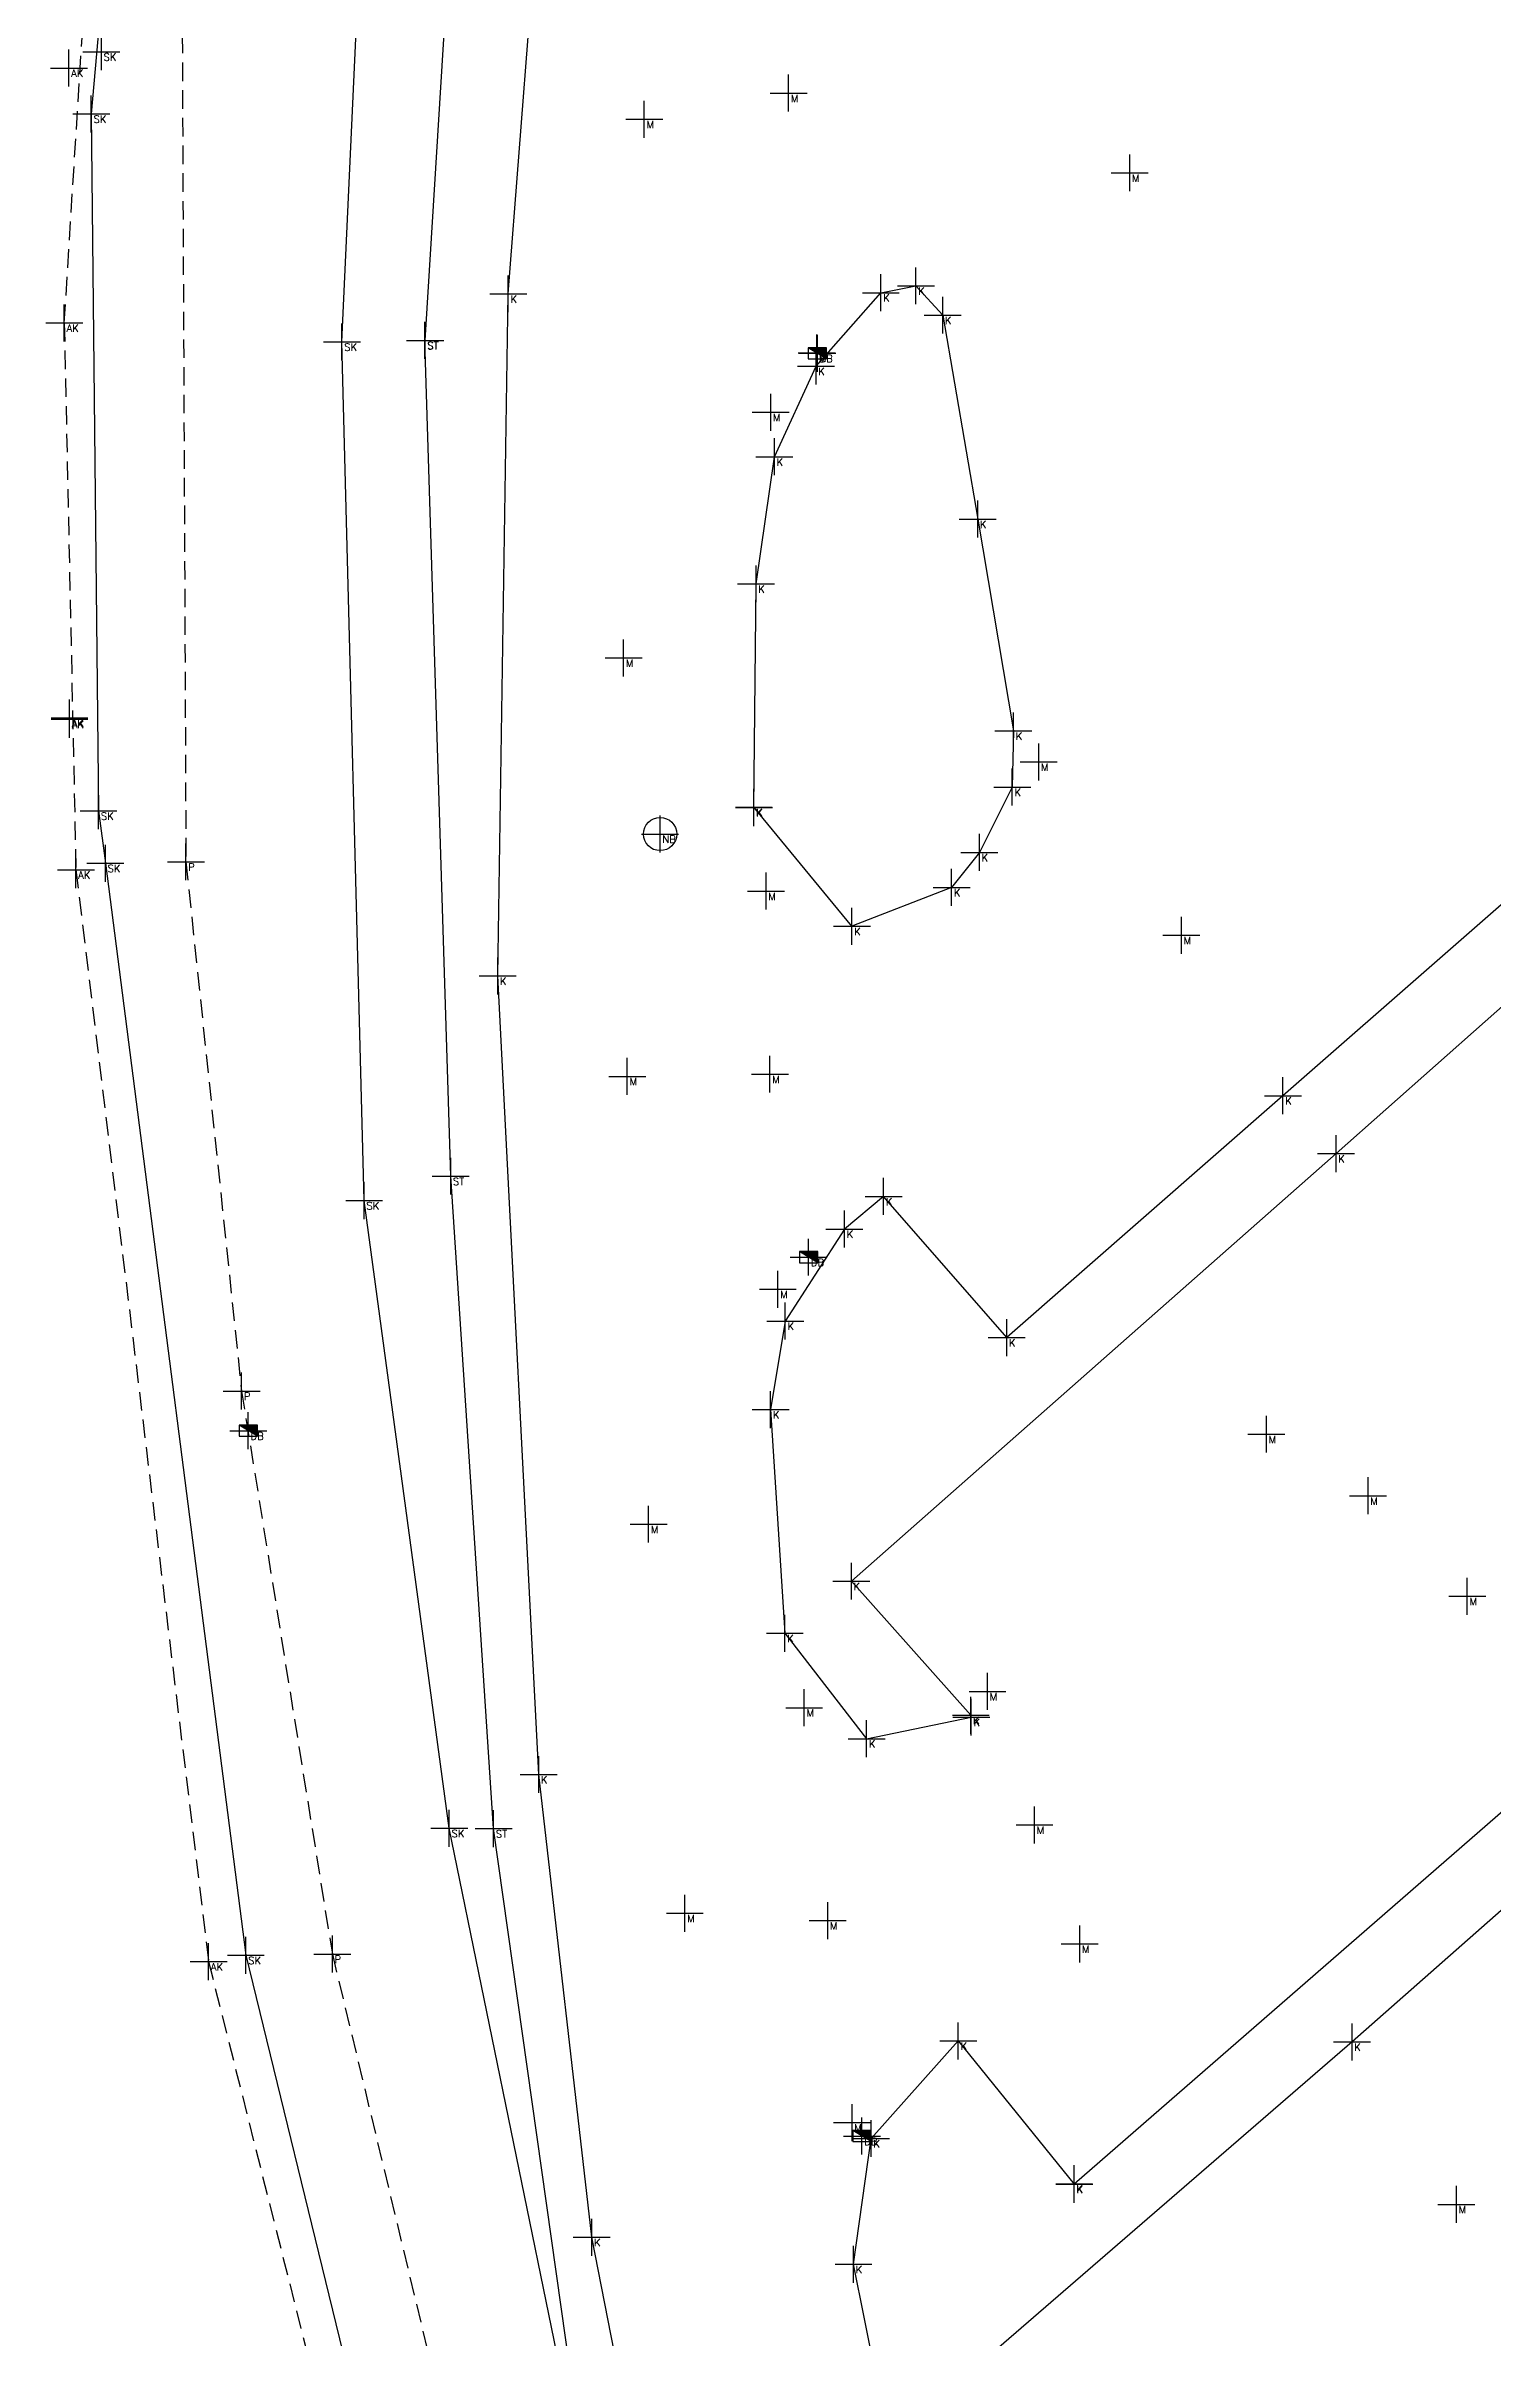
# Model space of a CAD drawing. Header units: metres. Extents: x 113488 to 113987, y 6281306 to 6282136.
# Drawn here: x 113608.8 to 113648, y 6281833.9 to 6281896 of the extents above; entities that cross this region are included whole.
import ezdxf
from ezdxf.enums import TextEntityAlignment as Align

# ---------------------------------------------------------------- set-up
doc = ezdxf.new("R2010")
doc.units = ezdxf.units.M
doc.header["$PDMODE"] = 2
doc.header["$PDSIZE"] = 0.5
doc.linetypes.add('DASHED', pattern=[0.75, 0.5, -0.25])
for name, color, linetype in [('M-2VA', 7, 'Continuous'), ('M-3YTOR', 7, 'Continuous'), ('M-4DETALJ', 7, 'Continuous'), ('M-BEF-BRUNNAR-INMÄTT', 7, 'Continuous'), ('M-BEF-SLÄNT', 4, 'Continuous'), ('M-BEF-STAKET', 81, 'STAKET'), ('M-BEF-VÄGKANT', 6, 'DASHED'), ('M-BEF-VÄGKANTSTÖD', 1, 'Continuous'), ('M-BRUNNAR', 3, 'Continuous'), ('pntdesc', 1, 'Continuous')]:
    doc.layers.add(name, color=color, linetype=linetype)
doc.styles.get("Standard").update_dxf_attribs({"font": 'simplex8.shx'})
doc.linetypes.add('STAKET', pattern='A,7,[134,morastr.shx,S=0.8,R=0,X=0,Y=0],0.6,[134,morastr.shx,S=0.8,R=0,X=0,Y=0],1', length=8.6)

# ---------------------------------------------------------------- blocks, each defined once
blk = doc.blocks.new('meas')
at = {"color": 0}
blk.add_point((0, 0), dxfattribs=at)
at = {"layer": 'pntdesc'}
blk.add_attdef('PNTDESC', text='', height=1, dxfattribs=at).set_placement((0.3, -0.21), align=Align.TOP_LEFT)
blk = doc.blocks.new('BEF-DB')
blk.add_hatch(color=256).paths.add_polyline_path([(-0.25, 0.15), (0.25, -0.15), (0.25, 0.15)])
blk.add_line((0.25, -0.15), (-0.25, 0.15))
at = {"flags": 128}
blk.add_lwpolyline([(-0.25, 0.15), (-0.25, -0.15), (0.25, -0.15), (0.25, 0.15)], close=True, dxfattribs=at)
blk = doc.blocks.new('NB')
at = {"layer": 'M-BRUNNAR', "ltscale": 0.1}
blk.add_circle((0, 0), 0.45, dxfattribs=at)

msp = doc.modelspace()

# ---------------------------------------------------------------- linework, layer by layer
at = {"layer": 'M-BEF-SLÄNT'}
for points in [[(113679.371, 6281992.605, 6.599), (113671.04, 6281992.611, 6.454), (113655.627, 6281991.171, 6.221), (113645.52, 6281987.775, 6.139), (113636.628, 6281981.672, 6.033), (113629.704, 6281973.621, 5.988), (113625.287, 6281964.62, 5.916), (113625.286, 6281964.605, 5.912), (113620.674, 6281952.139, 5.816), (113618.458, 6281945.571, 5.859), (113618.462, 6281945.535, 5.858), (113613.661, 6281925.871, 5.868), (113613.693, 6281925.872, 5.87), (113611.549, 6281910.887, 5.869), (113610.059, 6281894.117, 5.899), (113610.257, 6281875.241, 5.913)], [(113656.464, 6281743.552, 7.115), (113659.286, 6281744.946, 6.786), (113648.675, 6281765.851, 6.593), (113640.579, 6281782.223, 6.444), (113634.882, 6281794.76, 6.43), (113631.219, 6281804.937, 6.476), (113628.528, 6281810.606, 6.393), (113623.549, 6281829.201, 6.504), (113619.761, 6281847.687, 6.578), (113617.454, 6281864.687, 6.559), (113616.853, 6281887.944, 6.774), (113617.827, 6281909.08, 6.914), (113621.037, 6281928.832, 6.936), (113625.211, 6281941.081, 7.091), (113629.905, 6281955.388, 7.237), (113631.975, 6281961.83, 7.213)], [(113610.257, 6281875.241, 5.913), (113610.443, 6281873.821, 5.874), (113614.249, 6281844.248, 5.839), (113619.501, 6281822.726, 5.88), (113627.879, 6281799.526, 5.94), (113636.771, 6281780.168, 6.172), (113647.134, 6281761.295, 6.589)]]:
    msp.add_polyline3d(points, dxfattribs=at)
at = {"layer": 'M-BEF-STAKET'}
msp.add_polyline3d([(113688.975, 6281697.941, 7.223), (113675.495, 6281723.331, 7.045), (113662.243, 6281747.36, 6.855), (113650.368, 6281768.516, 6.707), (113642.004, 6281783.611, 6.581), (113635.591, 6281795.015, 6.502), (113631.221, 6281804.94, 6.478), (113628.527, 6281810.608, 6.404), (113623.574, 6281829.176, 6.515), (113620.961, 6281847.676, 6.702), (113619.798, 6281865.347, 6.857), (113619.1, 6281887.982, 6.993), (113619.108, 6281887.983, 6.995), (113620.427, 6281909.281, 7.07), (113623.654, 6281929.529, 7.164), (113626.101, 6281940.751, 7.14), (113630.359, 6281955.352, 7.373), (113633.518, 6281962.045, 7.43), (113637.928, 6281969.113, 7.588)], dxfattribs=at)
at = {"layer": 'M-BEF-VÄGKANT'}
for points in [[(113609.329, 6281888.454, 5.954), (113610.661, 6281909.801, 5.941), (113612.767, 6281924.704, 5.963), (113615.583, 6281937.791, 5.972), (113622.498, 6281960.494, 6.02), (113630.013, 6281975.3, 6.085), (113639.255, 6281984.693, 6.168), (113652.534, 6281991.037, 6.305), (113668.771, 6281993.044, 6.498), (113679.937, 6281992.777, 6.648), (113700.882, 6281991.416, 6.955), (113712.443, 6281990.114, 7.135), (113717.411, 6281988.45, 7.145), (113719.97, 6281985.616, 7.197), (113721.638, 6281981.563, 7.226), (113722.821, 6281975.034, 7.179)], [(113663.488, 6281990.581, 5.641), (113646.898, 6281986.593, 5.519), (113639.6, 6281981.378, 5.278), (113628.881, 6281967.063, 5.039), (113624.625, 6281955.785, 4.822), (113621.846, 6281948.489, 4.99), (113617.443, 6281932.404, 5.143), (113614.062, 6281916.175, 5.089), (113613.902, 6281914.861, 5.041), (113612.522, 6281897.007, 5.172), (113612.625, 6281873.86, 5.081), (113614.132, 6281859.527, 4.954), (113616.592, 6281844.279, 5.057), (113621.651, 6281823.217, 5.182), (113629.442, 6281800.168, 5.26), (113638.368, 6281780.844, 5.487), (113648.63, 6281762.051, 5.908), (113658.481, 6281743.76, 6.444), (113670.157, 6281723.01, 6.79)], [(113609.329, 6281888.454, 5.954), (113609.644, 6281873.646, 5.954), (113613.238, 6281844.074, 5.949), (113618.754, 6281822.181, 5.942), (113627.07, 6281799.066, 6.005), (113636.218, 6281779.508, 6.233), (113646.125, 6281760.903, 6.681), (113646.137, 6281760.883, 6.679)], [(113609.47, 6281877.761, 5.962), (113609.47, 6281877.723, 5.963)]]:
    msp.add_polyline3d(points, dxfattribs=at)
at = {"layer": 'M-BEF-VÄGKANTSTÖD'}
for points in [[(113637.526, 6281794.7, 6.366), (113631.24, 6281808.241, 6.319), (113628.832, 6281814.831, 6.352), (113626.166, 6281823.625, 6.423), (113623.621, 6281836.609, 6.524), (113622.183, 6281849.143, 6.653), (113621.073, 6281870.77, 6.814), (113621.357, 6281889.243, 6.923), (113622.848, 6281908.393, 7.035), (113624.363, 6281920.393, 7.108), (113627.374, 6281937.172, 7.233), (113627.365, 6281937.183, 7.216), (113631.385, 6281953.661, 7.346), (113639.064, 6281966.448, 7.48)], [(113633.891, 6281850.747, 6.63), (113630.654, 6281854.379, 6.684), (113643.786, 6281865.957, 7.015), (113653.206, 6281874.305, 7.256), (113660.338, 6281879.807, 7.445), (113668.908, 6281884.988, 7.632), (113670.622, 6281881.437, 7.571), (113671.959, 6281880.978, 7.558), (113672.434, 6281882.324, 7.58), (113668.079, 6281891.477, 7.59), (113666.716, 6281891.842, 7.576), (113666.324, 6281890.495, 7.603), (113668.062, 6281886.864, 7.632), (113660.097, 6281882.102, 7.44), (113651.353, 6281875.403, 7.19), (113642.348, 6281867.526, 6.928), (113634.863, 6281860.976, 6.702), (113631.528, 6281864.798, 6.66), (113630.466, 6281863.915, 6.621), (113628.862, 6281861.424, 6.546), (113628.466, 6281859.026, 6.544), (113628.852, 6281852.967, 6.474), (113631.067, 6281850.113, 6.513), (113633.903, 6281850.695, 6.612)], [(113628.013, 6281875.328, 6.626), (113628.071, 6281881.39, 6.677), (113628.568, 6281884.83, 6.695), (113629.698, 6281887.285, 6.684), (113631.453, 6281889.274, 6.76), (113632.404, 6281889.461, 6.792), (113633.128, 6281888.665, 6.811), (113634.078, 6281883.142, 6.88), (113635.045, 6281877.405, 6.935), (113635.012, 6281875.885, 6.906), (113634.123, 6281874.115, 6.85), (113633.37, 6281873.167, 6.805), (113630.668, 6281872.114, 6.69), (113628.011, 6281875.341, 6.619)], [(113636.691, 6281838.06, 6.521), (113649.767, 6281849.436, 6.927), (113664.768, 6281862.497, 7.33), (113676.008, 6281870.121, 7.623), (113674.252, 6281873.799, 7.556), (113674.684, 6281875.141, 7.578), (113676.056, 6281874.742, 7.576), (113678.521, 6281869.609, 7.647), (113680.369, 6281865.697, 7.601), (113679.893, 6281864.347, 7.573), (113678.547, 6281864.821, 7.583), (113676.866, 6281868.23, 7.617), (113669.658, 6281863.818, 7.442), (113660.594, 6281856.192, 7.216), (113672.41, 6281844.668, 7.284), (113682.152, 6281852.383, 7.574)], [(113652.281, 6281827.173, 6.694), (113661.963, 6281835.53, 6.975), (113651.081, 6281847.938, 6.95), (113644.219, 6281841.899, 6.774), (113633.317, 6281832.471, 6.478)], [(113631.9, 6281829.955, 6.292), (113630.711, 6281835.878, 6.361), (113631.19, 6281839.284, 6.367), (113633.552, 6281841.928, 6.463), (113636.694, 6281838.044, 6.523)]]:
    msp.add_polyline3d(points, dxfattribs=at)

# ---------------------------------------------------------------- block references
at = {"layer": 'M-2VA', "color": 150}
ref = msp.add_blockref('meas', (113629.734, 6281887.633, 6.672), dxfattribs=dict(at, xscale=0.2, yscale=0.2, zscale=0.2))
ref.add_attrib('PNTDESC', 'DB', dxfattribs={"layer": 'pntdesc', "height": 0.2}).set_placement((113629.794, 6281887.591, 6.672), align=Align.TOP_LEFT)
at = {"layer": 'M-2VA', "color": 20}
ref = msp.add_blockref('meas', (113625.472, 6281874.613, 6.66), dxfattribs=dict(at, xscale=0.2, yscale=0.2, zscale=0.2))
ref.add_attrib('PNTDESC', 'NB', dxfattribs={"layer": 'pntdesc', "height": 0.2}).set_placement((113625.532, 6281874.571, 6.66), align=Align.TOP_LEFT)
at = {"layer": 'M-2VA', "color": 150}
ref = msp.add_blockref('meas', (113629.495, 6281863.154, 6.545), dxfattribs=dict(at, xscale=0.2, yscale=0.2, zscale=0.2))
ref.add_attrib('PNTDESC', 'DB', dxfattribs={"layer": 'pntdesc', "height": 0.2}).set_placement((113629.555, 6281863.112, 6.545), align=Align.TOP_LEFT)
ref = msp.add_blockref('meas', (113614.314, 6281858.452, 4.907), dxfattribs=dict(at, xscale=0.2, yscale=0.2, zscale=0.2))
ref.add_attrib('PNTDESC', 'DB', dxfattribs={"layer": 'pntdesc', "height": 0.2}).set_placement((113614.374, 6281858.41, 4.907), align=Align.TOP_LEFT)
ref = msp.add_blockref('meas', (113630.94, 6281839.349, 6.35), dxfattribs=dict(at, xscale=0.2, yscale=0.2, zscale=0.2))
ref.add_attrib('PNTDESC', 'DB', dxfattribs={"layer": 'pntdesc', "height": 0.2}).set_placement((113631, 6281839.307, 6.35), align=Align.TOP_LEFT)
at = {"layer": 'M-3YTOR', "color": 28}
ref = msp.add_blockref('meas', (113609.454, 6281895.359, 5.953), dxfattribs=dict(at, xscale=0.2, yscale=0.2, zscale=0.2))
ref.add_attrib('PNTDESC', 'AK', dxfattribs={"layer": 'pntdesc', "height": 0.2}).set_placement((113609.514, 6281895.317, 5.953), align=Align.TOP_LEFT)
at = {"layer": 'M-3YTOR', "color": 20}
ref = msp.add_blockref('meas', (113610.333, 6281895.799, 5.862), dxfattribs=dict(at, xscale=0.2, yscale=0.2, zscale=0.2))
ref.add_attrib('PNTDESC', 'SK', dxfattribs={"layer": 'pntdesc', "height": 0.2}).set_placement((113610.393, 6281895.757, 5.862), align=Align.TOP_LEFT)
at = {"layer": 'M-3YTOR', "color": 90}
ref = msp.add_blockref('meas', (113628.955, 6281894.679, 6.75), dxfattribs=dict(at, xscale=0.2, yscale=0.2, zscale=0.2))
ref.add_attrib('PNTDESC', 'M', dxfattribs={"layer": 'pntdesc', "height": 0.2}).set_placement((113629.015, 6281894.637, 6.75), align=Align.TOP_LEFT)
at = {"layer": 'M-3YTOR', "color": 20}
ref = msp.add_blockref('meas', (113610.059, 6281894.117, 5.899), dxfattribs=dict(at, xscale=0.2, yscale=0.2, zscale=0.2))
ref.add_attrib('PNTDESC', 'SK', dxfattribs={"layer": 'pntdesc', "height": 0.2}).set_placement((113610.119, 6281894.075, 5.899), align=Align.TOP_LEFT)
at = {"layer": 'M-3YTOR', "color": 90}
ref = msp.add_blockref('meas', (113625.043, 6281893.97, 6.864), dxfattribs=dict(at, xscale=0.2, yscale=0.2, zscale=0.2))
ref.add_attrib('PNTDESC', 'M', dxfattribs={"layer": 'pntdesc', "height": 0.2}).set_placement((113625.103, 6281893.928, 6.864), align=Align.TOP_LEFT)
ref = msp.add_blockref('meas', (113638.195, 6281892.521, 6.976), dxfattribs=dict(at, xscale=0.2, yscale=0.2, zscale=0.2))
ref.add_attrib('PNTDESC', 'M', dxfattribs={"layer": 'pntdesc', "height": 0.2}).set_placement((113638.255, 6281892.479, 6.976), align=Align.TOP_LEFT)
at = {"layer": 'M-3YTOR', "color": 130}
ref = msp.add_blockref('meas', (113621.357, 6281889.243, 6.923), dxfattribs=dict(at, xscale=0.2, yscale=0.2, zscale=0.2))
ref.add_attrib('PNTDESC', 'K', dxfattribs={"layer": 'pntdesc', "height": 0.2}).set_placement((113621.417, 6281889.201, 6.923), align=Align.TOP_LEFT)
ref = msp.add_blockref('meas', (113631.453, 6281889.274, 6.76), dxfattribs=dict(at, xscale=0.2, yscale=0.2, zscale=0.2))
ref.add_attrib('PNTDESC', 'K', dxfattribs={"layer": 'pntdesc', "height": 0.2}).set_placement((113631.513, 6281889.232, 6.76), align=Align.TOP_LEFT)
ref = msp.add_blockref('meas', (113632.404, 6281889.461, 6.792), dxfattribs=dict(at, xscale=0.2, yscale=0.2, zscale=0.2))
ref.add_attrib('PNTDESC', 'K', dxfattribs={"layer": 'pntdesc', "height": 0.2}).set_placement((113632.464, 6281889.419, 6.792), align=Align.TOP_LEFT)
at = {"layer": 'M-3YTOR', "color": 28}
ref = msp.add_blockref('meas', (113609.329, 6281888.454, 5.954), dxfattribs=dict(at, xscale=0.2, yscale=0.2, zscale=0.2))
ref.add_attrib('PNTDESC', 'AK', dxfattribs={"layer": 'pntdesc', "height": 0.2}).set_placement((113609.389, 6281888.412, 5.954), align=Align.TOP_LEFT)
at = {"layer": 'M-3YTOR', "color": 130}
ref = msp.add_blockref('meas', (113633.128, 6281888.665, 6.811), dxfattribs=dict(at, xscale=0.2, yscale=0.2, zscale=0.2))
ref.add_attrib('PNTDESC', 'K', dxfattribs={"layer": 'pntdesc', "height": 0.2}).set_placement((113633.188, 6281888.623, 6.811), align=Align.TOP_LEFT)
at = {"layer": 'M-3YTOR', "color": 20}
ref = msp.add_blockref('meas', (113616.853, 6281887.944, 6.774), dxfattribs=dict(at, xscale=0.2, yscale=0.2, zscale=0.2))
ref.add_attrib('PNTDESC', 'SK', dxfattribs={"layer": 'pntdesc', "height": 0.2}).set_placement((113616.913, 6281887.902, 6.774), align=Align.TOP_LEFT)
at = {"layer": 'M-3YTOR', "color": 130}
ref = msp.add_blockref('meas', (113629.698, 6281887.285, 6.684), dxfattribs=dict(at, xscale=0.2, yscale=0.2, zscale=0.2))
ref.add_attrib('PNTDESC', 'K', dxfattribs={"layer": 'pntdesc', "height": 0.2}).set_placement((113629.758, 6281887.243, 6.684), align=Align.TOP_LEFT)
at = {"layer": 'M-3YTOR', "color": 90}
ref = msp.add_blockref('meas', (113629.716, 6281887.644, 6.67), dxfattribs=dict(at, xscale=0.2, yscale=0.2, zscale=0.2))
ref.add_attrib('PNTDESC', 'M', dxfattribs={"layer": 'pntdesc', "height": 0.2}).set_placement((113629.776, 6281887.602, 6.67), align=Align.TOP_LEFT)
ref = msp.add_blockref('meas', (113628.47, 6281886.037, 6.7), dxfattribs=dict(at, xscale=0.2, yscale=0.2, zscale=0.2))
ref.add_attrib('PNTDESC', 'M', dxfattribs={"layer": 'pntdesc', "height": 0.2}).set_placement((113628.53, 6281885.995, 6.7), align=Align.TOP_LEFT)
at = {"layer": 'M-3YTOR', "color": 130}
ref = msp.add_blockref('meas', (113628.568, 6281884.83, 6.695), dxfattribs=dict(at, xscale=0.2, yscale=0.2, zscale=0.2))
ref.add_attrib('PNTDESC', 'K', dxfattribs={"layer": 'pntdesc', "height": 0.2}).set_placement((113628.628, 6281884.788, 6.695), align=Align.TOP_LEFT)
ref = msp.add_blockref('meas', (113634.078, 6281883.142, 6.88), dxfattribs=dict(at, xscale=0.2, yscale=0.2, zscale=0.2))
ref.add_attrib('PNTDESC', 'K', dxfattribs={"layer": 'pntdesc', "height": 0.2}).set_placement((113634.138, 6281883.1, 6.88), align=Align.TOP_LEFT)
ref = msp.add_blockref('meas', (113628.071, 6281881.39, 6.677), dxfattribs=dict(at, xscale=0.2, yscale=0.2, zscale=0.2))
ref.add_attrib('PNTDESC', 'K', dxfattribs={"layer": 'pntdesc', "height": 0.2}).set_placement((113628.131, 6281881.348, 6.677), align=Align.TOP_LEFT)
at = {"layer": 'M-3YTOR', "color": 90}
ref = msp.add_blockref('meas', (113624.483, 6281879.384, 6.766), dxfattribs=dict(at, xscale=0.2, yscale=0.2, zscale=0.2))
ref.add_attrib('PNTDESC', 'M', dxfattribs={"layer": 'pntdesc', "height": 0.2}).set_placement((113624.543, 6281879.342, 6.766), align=Align.TOP_LEFT)
at = {"layer": 'M-3YTOR', "color": 28}
ref = msp.add_blockref('meas', (113609.47, 6281877.761, 5.962), dxfattribs=dict(at, xscale=0.2, yscale=0.2, zscale=0.2))
ref.add_attrib('PNTDESC', 'AK', dxfattribs={"layer": 'pntdesc', "height": 0.2}).set_placement((113609.53, 6281877.719, 5.962), align=Align.TOP_LEFT)
ref = msp.add_blockref('meas', (113609.47, 6281877.723, 5.963), dxfattribs=dict(at, xscale=0.2, yscale=0.2, zscale=0.2))
ref.add_attrib('PNTDESC', 'AK', dxfattribs={"layer": 'pntdesc', "height": 0.2}).set_placement((113609.53, 6281877.681, 5.963), align=Align.TOP_LEFT)
at = {"layer": 'M-3YTOR', "color": 130}
ref = msp.add_blockref('meas', (113635.045, 6281877.405, 6.935), dxfattribs=dict(at, xscale=0.2, yscale=0.2, zscale=0.2))
ref.add_attrib('PNTDESC', 'K', dxfattribs={"layer": 'pntdesc', "height": 0.2}).set_placement((113635.105, 6281877.363, 6.935), align=Align.TOP_LEFT)
at = {"layer": 'M-3YTOR', "color": 90}
ref = msp.add_blockref('meas', (113635.73, 6281876.565, 6.927), dxfattribs=dict(at, xscale=0.2, yscale=0.2, zscale=0.2))
ref.add_attrib('PNTDESC', 'M', dxfattribs={"layer": 'pntdesc', "height": 0.2}).set_placement((113635.79, 6281876.523, 6.927), align=Align.TOP_LEFT)
at = {"layer": 'M-3YTOR', "color": 130}
ref = msp.add_blockref('meas', (113628.011, 6281875.341, 6.619), dxfattribs=dict(at, xscale=0.2, yscale=0.2, zscale=0.2))
ref.add_attrib('PNTDESC', 'K', dxfattribs={"layer": 'pntdesc', "height": 0.2}).set_placement((113628.071, 6281875.299, 6.619), align=Align.TOP_LEFT)
ref = msp.add_blockref('meas', (113628.013, 6281875.328, 6.626), dxfattribs=dict(at, xscale=0.2, yscale=0.2, zscale=0.2))
ref.add_attrib('PNTDESC', 'K', dxfattribs={"layer": 'pntdesc', "height": 0.2}).set_placement((113628.073, 6281875.286, 6.626), align=Align.TOP_LEFT)
ref = msp.add_blockref('meas', (113635.012, 6281875.885, 6.906), dxfattribs=dict(at, xscale=0.2, yscale=0.2, zscale=0.2))
ref.add_attrib('PNTDESC', 'K', dxfattribs={"layer": 'pntdesc', "height": 0.2}).set_placement((113635.072, 6281875.843, 6.906), align=Align.TOP_LEFT)
at = {"layer": 'M-3YTOR', "color": 20}
ref = msp.add_blockref('meas', (113610.257, 6281875.241, 5.913), dxfattribs=dict(at, xscale=0.2, yscale=0.2, zscale=0.2))
ref.add_attrib('PNTDESC', 'SK', dxfattribs={"layer": 'pntdesc', "height": 0.2}).set_placement((113610.317, 6281875.199, 5.913), align=Align.TOP_LEFT)
at = {"layer": 'M-3YTOR', "color": 130}
ref = msp.add_blockref('meas', (113634.123, 6281874.115, 6.85), dxfattribs=dict(at, xscale=0.2, yscale=0.2, zscale=0.2))
ref.add_attrib('PNTDESC', 'K', dxfattribs={"layer": 'pntdesc', "height": 0.2}).set_placement((113634.183, 6281874.073, 6.85), align=Align.TOP_LEFT)
at = {"layer": 'M-3YTOR', "color": 28}
ref = msp.add_blockref('meas', (113609.644, 6281873.646, 5.954), dxfattribs=dict(at, xscale=0.2, yscale=0.2, zscale=0.2))
ref.add_attrib('PNTDESC', 'AK', dxfattribs={"layer": 'pntdesc', "height": 0.2}).set_placement((113609.704, 6281873.604, 5.954), align=Align.TOP_LEFT)
at = {"layer": 'M-3YTOR', "color": 20}
ref = msp.add_blockref('meas', (113610.443, 6281873.821, 5.874), dxfattribs=dict(at, xscale=0.2, yscale=0.2, zscale=0.2))
ref.add_attrib('PNTDESC', 'SK', dxfattribs={"layer": 'pntdesc', "height": 0.2}).set_placement((113610.503, 6281873.779, 5.874), align=Align.TOP_LEFT)
at = {"layer": 'M-3YTOR', "color": 164}
ref = msp.add_blockref('meas', (113612.625, 6281873.86, 5.081), dxfattribs=dict(at, xscale=0.2, yscale=0.2, zscale=0.2))
ref.add_attrib('PNTDESC', 'P', dxfattribs={"layer": 'pntdesc', "height": 0.2}).set_placement((113612.685, 6281873.818, 5.081), align=Align.TOP_LEFT)
at = {"layer": 'M-3YTOR', "color": 90}
ref = msp.add_blockref('meas', (113628.343, 6281873.067, 6.596), dxfattribs=dict(at, xscale=0.2, yscale=0.2, zscale=0.2))
ref.add_attrib('PNTDESC', 'M', dxfattribs={"layer": 'pntdesc', "height": 0.2}).set_placement((113628.403, 6281873.025, 6.596), align=Align.TOP_LEFT)
at = {"layer": 'M-3YTOR', "color": 130}
ref = msp.add_blockref('meas', (113633.37, 6281873.167, 6.805), dxfattribs=dict(at, xscale=0.2, yscale=0.2, zscale=0.2))
ref.add_attrib('PNTDESC', 'K', dxfattribs={"layer": 'pntdesc', "height": 0.2}).set_placement((113633.43, 6281873.125, 6.805), align=Align.TOP_LEFT)
ref = msp.add_blockref('meas', (113630.668, 6281872.114, 6.69), dxfattribs=dict(at, xscale=0.2, yscale=0.2, zscale=0.2))
ref.add_attrib('PNTDESC', 'K', dxfattribs={"layer": 'pntdesc', "height": 0.2}).set_placement((113630.728, 6281872.072, 6.69), align=Align.TOP_LEFT)
at = {"layer": 'M-3YTOR', "color": 90}
ref = msp.add_blockref('meas', (113639.597, 6281871.872, 6.87), dxfattribs=dict(at, xscale=0.2, yscale=0.2, zscale=0.2))
ref.add_attrib('PNTDESC', 'M', dxfattribs={"layer": 'pntdesc', "height": 0.2}).set_placement((113639.657, 6281871.83, 6.87), align=Align.TOP_LEFT)
at = {"layer": 'M-3YTOR', "color": 130}
ref = msp.add_blockref('meas', (113621.073, 6281870.77, 6.814), dxfattribs=dict(at, xscale=0.2, yscale=0.2, zscale=0.2))
ref.add_attrib('PNTDESC', 'K', dxfattribs={"layer": 'pntdesc', "height": 0.2}).set_placement((113621.133, 6281870.728, 6.814), align=Align.TOP_LEFT)
at = {"layer": 'M-3YTOR', "color": 90}
ref = msp.add_blockref('meas', (113624.584, 6281868.05, 6.691), dxfattribs=dict(at, xscale=0.2, yscale=0.2, zscale=0.2))
ref.add_attrib('PNTDESC', 'M', dxfattribs={"layer": 'pntdesc', "height": 0.2}).set_placement((113624.644, 6281868.008, 6.691), align=Align.TOP_LEFT)
ref = msp.add_blockref('meas', (113628.448, 6281868.109, 6.573), dxfattribs=dict(at, xscale=0.2, yscale=0.2, zscale=0.2))
ref.add_attrib('PNTDESC', 'M', dxfattribs={"layer": 'pntdesc', "height": 0.2}).set_placement((113628.508, 6281868.067, 6.573), align=Align.TOP_LEFT)
at = {"layer": 'M-3YTOR', "color": 130}
ref = msp.add_blockref('meas', (113642.348, 6281867.526, 6.928), dxfattribs=dict(at, xscale=0.2, yscale=0.2, zscale=0.2))
ref.add_attrib('PNTDESC', 'K', dxfattribs={"layer": 'pntdesc', "height": 0.2}).set_placement((113642.408, 6281867.484, 6.928), align=Align.TOP_LEFT)
ref = msp.add_blockref('meas', (113643.786, 6281865.957, 7.015), dxfattribs=dict(at, xscale=0.2, yscale=0.2, zscale=0.2))
ref.add_attrib('PNTDESC', 'K', dxfattribs={"layer": 'pntdesc', "height": 0.2}).set_placement((113643.846, 6281865.915, 7.015), align=Align.TOP_LEFT)
ref = msp.add_blockref('meas', (113631.528, 6281864.798, 6.66), dxfattribs=dict(at, xscale=0.2, yscale=0.2, zscale=0.2))
ref.add_attrib('PNTDESC', 'K', dxfattribs={"layer": 'pntdesc', "height": 0.2}).set_placement((113631.588, 6281864.756, 6.66), align=Align.TOP_LEFT)
at = {"layer": 'M-3YTOR', "color": 20}
ref = msp.add_blockref('meas', (113617.454, 6281864.687, 6.559), dxfattribs=dict(at, xscale=0.2, yscale=0.2, zscale=0.2))
ref.add_attrib('PNTDESC', 'SK', dxfattribs={"layer": 'pntdesc', "height": 0.2}).set_placement((113617.514, 6281864.645, 6.559), align=Align.TOP_LEFT)
at = {"layer": 'M-3YTOR', "color": 130}
ref = msp.add_blockref('meas', (113630.466, 6281863.915, 6.621), dxfattribs=dict(at, xscale=0.2, yscale=0.2, zscale=0.2))
ref.add_attrib('PNTDESC', 'K', dxfattribs={"layer": 'pntdesc', "height": 0.2}).set_placement((113630.526, 6281863.873, 6.621), align=Align.TOP_LEFT)
at = {"layer": 'M-3YTOR', "color": 90}
ref = msp.add_blockref('meas', (113628.663, 6281862.285, 6.532), dxfattribs=dict(at, xscale=0.2, yscale=0.2, zscale=0.2))
ref.add_attrib('PNTDESC', 'M', dxfattribs={"layer": 'pntdesc', "height": 0.2}).set_placement((113628.723, 6281862.243, 6.532), align=Align.TOP_LEFT)
at = {"layer": 'M-3YTOR', "color": 130}
ref = msp.add_blockref('meas', (113628.862, 6281861.424, 6.546), dxfattribs=dict(at, xscale=0.2, yscale=0.2, zscale=0.2))
ref.add_attrib('PNTDESC', 'K', dxfattribs={"layer": 'pntdesc', "height": 0.2}).set_placement((113628.922, 6281861.382, 6.546), align=Align.TOP_LEFT)
ref = msp.add_blockref('meas', (113634.863, 6281860.976, 6.702), dxfattribs=dict(at, xscale=0.2, yscale=0.2, zscale=0.2))
ref.add_attrib('PNTDESC', 'K', dxfattribs={"layer": 'pntdesc', "height": 0.2}).set_placement((113634.923, 6281860.934, 6.702), align=Align.TOP_LEFT)
at = {"layer": 'M-3YTOR', "color": 164}
ref = msp.add_blockref('meas', (113614.132, 6281859.527, 4.954), dxfattribs=dict(at, xscale=0.2, yscale=0.2, zscale=0.2))
ref.add_attrib('PNTDESC', 'P', dxfattribs={"layer": 'pntdesc', "height": 0.2}).set_placement((113614.192, 6281859.485, 4.954), align=Align.TOP_LEFT)
at = {"layer": 'M-3YTOR', "color": 130}
ref = msp.add_blockref('meas', (113628.466, 6281859.026, 6.544), dxfattribs=dict(at, xscale=0.2, yscale=0.2, zscale=0.2))
ref.add_attrib('PNTDESC', 'K', dxfattribs={"layer": 'pntdesc', "height": 0.2}).set_placement((113628.526, 6281858.984, 6.544), align=Align.TOP_LEFT)
at = {"layer": 'M-3YTOR', "color": 90}
ref = msp.add_blockref('meas', (113641.898, 6281858.36, 6.847), dxfattribs=dict(at, xscale=0.2, yscale=0.2, zscale=0.2))
ref.add_attrib('PNTDESC', 'M', dxfattribs={"layer": 'pntdesc', "height": 0.2}).set_placement((113641.958, 6281858.318, 6.847), align=Align.TOP_LEFT)
ref = msp.add_blockref('meas', (113644.652, 6281856.691, 6.861), dxfattribs=dict(at, xscale=0.2, yscale=0.2, zscale=0.2))
ref.add_attrib('PNTDESC', 'M', dxfattribs={"layer": 'pntdesc', "height": 0.2}).set_placement((113644.712, 6281856.649, 6.861), align=Align.TOP_LEFT)
ref = msp.add_blockref('meas', (113625.161, 6281855.922, 6.596), dxfattribs=dict(at, xscale=0.2, yscale=0.2, zscale=0.2))
ref.add_attrib('PNTDESC', 'M', dxfattribs={"layer": 'pntdesc', "height": 0.2}).set_placement((113625.221, 6281855.88, 6.596), align=Align.TOP_LEFT)
at = {"layer": 'M-3YTOR', "color": 130}
ref = msp.add_blockref('meas', (113630.654, 6281854.379, 6.684), dxfattribs=dict(at, xscale=0.2, yscale=0.2, zscale=0.2))
ref.add_attrib('PNTDESC', 'K', dxfattribs={"layer": 'pntdesc', "height": 0.2}).set_placement((113630.714, 6281854.337, 6.684), align=Align.TOP_LEFT)
at = {"layer": 'M-3YTOR', "color": 90}
ref = msp.add_blockref('meas', (113647.342, 6281853.97, 6.885), dxfattribs=dict(at, xscale=0.2, yscale=0.2, zscale=0.2))
ref.add_attrib('PNTDESC', 'M', dxfattribs={"layer": 'pntdesc', "height": 0.2}).set_placement((113647.402, 6281853.928, 6.885), align=Align.TOP_LEFT)
at = {"layer": 'M-3YTOR', "color": 130}
ref = msp.add_blockref('meas', (113628.852, 6281852.967, 6.474), dxfattribs=dict(at, xscale=0.2, yscale=0.2, zscale=0.2))
ref.add_attrib('PNTDESC', 'K', dxfattribs={"layer": 'pntdesc', "height": 0.2}).set_placement((113628.912, 6281852.925, 6.474), align=Align.TOP_LEFT)
at = {"layer": 'M-3YTOR', "color": 90}
ref = msp.add_blockref('meas', (113634.342, 6281851.393, 6.651), dxfattribs=dict(at, xscale=0.2, yscale=0.2, zscale=0.2))
ref.add_attrib('PNTDESC', 'M', dxfattribs={"layer": 'pntdesc', "height": 0.2}).set_placement((113634.402, 6281851.351, 6.651), align=Align.TOP_LEFT)
ref = msp.add_blockref('meas', (113629.376, 6281850.952, 6.457), dxfattribs=dict(at, xscale=0.2, yscale=0.2, zscale=0.2))
ref.add_attrib('PNTDESC', 'M', dxfattribs={"layer": 'pntdesc', "height": 0.2}).set_placement((113629.436, 6281850.91, 6.457), align=Align.TOP_LEFT)
at = {"layer": 'M-3YTOR', "color": 130}
ref = msp.add_blockref('meas', (113633.891, 6281850.747, 6.63), dxfattribs=dict(at, xscale=0.2, yscale=0.2, zscale=0.2))
ref.add_attrib('PNTDESC', 'K', dxfattribs={"layer": 'pntdesc', "height": 0.2}).set_placement((113633.951, 6281850.705, 6.63), align=Align.TOP_LEFT)
ref = msp.add_blockref('meas', (113633.903, 6281850.695, 6.612), dxfattribs=dict(at, xscale=0.2, yscale=0.2, zscale=0.2))
ref.add_attrib('PNTDESC', 'K', dxfattribs={"layer": 'pntdesc', "height": 0.2}).set_placement((113633.963, 6281850.653, 6.612), align=Align.TOP_LEFT)
ref = msp.add_blockref('meas', (113631.067, 6281850.113, 6.513), dxfattribs=dict(at, xscale=0.2, yscale=0.2, zscale=0.2))
ref.add_attrib('PNTDESC', 'K', dxfattribs={"layer": 'pntdesc', "height": 0.2}).set_placement((113631.127, 6281850.071, 6.513), align=Align.TOP_LEFT)
ref = msp.add_blockref('meas', (113622.183, 6281849.143, 6.653), dxfattribs=dict(at, xscale=0.2, yscale=0.2, zscale=0.2))
ref.add_attrib('PNTDESC', 'K', dxfattribs={"layer": 'pntdesc', "height": 0.2}).set_placement((113622.243, 6281849.101, 6.653), align=Align.TOP_LEFT)
at = {"layer": 'M-3YTOR', "color": 20}
ref = msp.add_blockref('meas', (113619.761, 6281847.687, 6.578), dxfattribs=dict(at, xscale=0.2, yscale=0.2, zscale=0.2))
ref.add_attrib('PNTDESC', 'SK', dxfattribs={"layer": 'pntdesc', "height": 0.2}).set_placement((113619.821, 6281847.645, 6.578), align=Align.TOP_LEFT)
at = {"layer": 'M-3YTOR', "color": 90}
ref = msp.add_blockref('meas', (113635.615, 6281847.776, 6.617), dxfattribs=dict(at, xscale=0.2, yscale=0.2, zscale=0.2))
ref.add_attrib('PNTDESC', 'M', dxfattribs={"layer": 'pntdesc', "height": 0.2}).set_placement((113635.675, 6281847.734, 6.617), align=Align.TOP_LEFT)
ref = msp.add_blockref('meas', (113626.143, 6281845.385, 6.507), dxfattribs=dict(at, xscale=0.2, yscale=0.2, zscale=0.2))
ref.add_attrib('PNTDESC', 'M', dxfattribs={"layer": 'pntdesc', "height": 0.2}).set_placement((113626.203, 6281845.343, 6.507), align=Align.TOP_LEFT)
ref = msp.add_blockref('meas', (113630.013, 6281845.186, 6.388), dxfattribs=dict(at, xscale=0.2, yscale=0.2, zscale=0.2))
ref.add_attrib('PNTDESC', 'M', dxfattribs={"layer": 'pntdesc', "height": 0.2}).set_placement((113630.073, 6281845.144, 6.388), align=Align.TOP_LEFT)
at = {"layer": 'M-3YTOR', "color": 164}
ref = msp.add_blockref('meas', (113616.592, 6281844.279, 5.057), dxfattribs=dict(at, xscale=0.2, yscale=0.2, zscale=0.2))
ref.add_attrib('PNTDESC', 'P', dxfattribs={"layer": 'pntdesc', "height": 0.2}).set_placement((113616.652, 6281844.237, 5.057), align=Align.TOP_LEFT)
at = {"layer": 'M-3YTOR', "color": 90}
ref = msp.add_blockref('meas', (113636.84, 6281844.555, 6.558), dxfattribs=dict(at, xscale=0.2, yscale=0.2, zscale=0.2))
ref.add_attrib('PNTDESC', 'M', dxfattribs={"layer": 'pntdesc', "height": 0.2}).set_placement((113636.9, 6281844.513, 6.558), align=Align.TOP_LEFT)
at = {"layer": 'M-3YTOR', "color": 28}
ref = msp.add_blockref('meas', (113613.238, 6281844.074, 5.949), dxfattribs=dict(at, xscale=0.2, yscale=0.2, zscale=0.2))
ref.add_attrib('PNTDESC', 'AK', dxfattribs={"layer": 'pntdesc', "height": 0.2}).set_placement((113613.298, 6281844.032, 5.949), align=Align.TOP_LEFT)
at = {"layer": 'M-3YTOR', "color": 20}
ref = msp.add_blockref('meas', (113614.249, 6281844.248, 5.839), dxfattribs=dict(at, xscale=0.2, yscale=0.2, zscale=0.2))
ref.add_attrib('PNTDESC', 'SK', dxfattribs={"layer": 'pntdesc', "height": 0.2}).set_placement((113614.309, 6281844.206, 5.839), align=Align.TOP_LEFT)
at = {"layer": 'M-3YTOR', "color": 130}
ref = msp.add_blockref('meas', (113633.552, 6281841.928, 6.463), dxfattribs=dict(at, xscale=0.2, yscale=0.2, zscale=0.2))
ref.add_attrib('PNTDESC', 'K', dxfattribs={"layer": 'pntdesc', "height": 0.2}).set_placement((113633.612, 6281841.886, 6.463), align=Align.TOP_LEFT)
ref = msp.add_blockref('meas', (113644.219, 6281841.899, 6.774), dxfattribs=dict(at, xscale=0.2, yscale=0.2, zscale=0.2))
ref.add_attrib('PNTDESC', 'K', dxfattribs={"layer": 'pntdesc', "height": 0.2}).set_placement((113644.279, 6281841.857, 6.774), align=Align.TOP_LEFT)
at = {"layer": 'M-3YTOR', "color": 90}
ref = msp.add_blockref('meas', (113630.674, 6281839.716, 6.351), dxfattribs=dict(at, xscale=0.2, yscale=0.2, zscale=0.2))
ref.add_attrib('PNTDESC', 'M', dxfattribs={"layer": 'pntdesc', "height": 0.2}).set_placement((113630.734, 6281839.674, 6.351), align=Align.TOP_LEFT)
at = {"layer": 'M-3YTOR', "color": 130}
ref = msp.add_blockref('meas', (113631.19, 6281839.284, 6.367), dxfattribs=dict(at, xscale=0.2, yscale=0.2, zscale=0.2))
ref.add_attrib('PNTDESC', 'K', dxfattribs={"layer": 'pntdesc', "height": 0.2}).set_placement((113631.25, 6281839.242, 6.367), align=Align.TOP_LEFT)
ref = msp.add_blockref('meas', (113636.691, 6281838.06, 6.521), dxfattribs=dict(at, xscale=0.2, yscale=0.2, zscale=0.2))
ref.add_attrib('PNTDESC', 'K', dxfattribs={"layer": 'pntdesc', "height": 0.2}).set_placement((113636.751, 6281838.018, 6.521), align=Align.TOP_LEFT)
ref = msp.add_blockref('meas', (113636.694, 6281838.044, 6.523), dxfattribs=dict(at, xscale=0.2, yscale=0.2, zscale=0.2))
ref.add_attrib('PNTDESC', 'K', dxfattribs={"layer": 'pntdesc', "height": 0.2}).set_placement((113636.754, 6281838.002, 6.523), align=Align.TOP_LEFT)
at = {"layer": 'M-3YTOR', "color": 90}
ref = msp.add_blockref('meas', (113647.047, 6281837.501, 6.711), dxfattribs=dict(at, xscale=0.2, yscale=0.2, zscale=0.2))
ref.add_attrib('PNTDESC', 'M', dxfattribs={"layer": 'pntdesc', "height": 0.2}).set_placement((113647.107, 6281837.459, 6.711), align=Align.TOP_LEFT)
at = {"layer": 'M-3YTOR', "color": 130}
ref = msp.add_blockref('meas', (113623.621, 6281836.609, 6.524), dxfattribs=dict(at, xscale=0.2, yscale=0.2, zscale=0.2))
ref.add_attrib('PNTDESC', 'K', dxfattribs={"layer": 'pntdesc', "height": 0.2}).set_placement((113623.681, 6281836.567, 6.524), align=Align.TOP_LEFT)
ref = msp.add_blockref('meas', (113630.711, 6281835.878, 6.361), dxfattribs=dict(at, xscale=0.2, yscale=0.2, zscale=0.2))
ref.add_attrib('PNTDESC', 'K', dxfattribs={"layer": 'pntdesc', "height": 0.2}).set_placement((113630.771, 6281835.836, 6.361), align=Align.TOP_LEFT)
at = {"layer": 'M-4DETALJ', "color": 164}
ref = msp.add_blockref('meas', (113619.1, 6281887.982, 6.993), dxfattribs=dict(at, xscale=0.2, yscale=0.2, zscale=0.2))
ref.add_attrib('PNTDESC', 'ST', dxfattribs={"layer": 'pntdesc', "height": 0.2}).set_placement((113619.16, 6281887.94, 6.993), align=Align.TOP_LEFT)
ref = msp.add_blockref('meas', (113619.108, 6281887.983, 6.995), dxfattribs=dict(at, xscale=0.2, yscale=0.2, zscale=0.2))
ref.add_attrib('PNTDESC', 'ST', dxfattribs={"layer": 'pntdesc', "height": 0.2}).set_placement((113619.168, 6281887.941, 6.995), align=Align.TOP_LEFT)
ref = msp.add_blockref('meas', (113619.798, 6281865.347, 6.857), dxfattribs=dict(at, xscale=0.2, yscale=0.2, zscale=0.2))
ref.add_attrib('PNTDESC', 'ST', dxfattribs={"layer": 'pntdesc', "height": 0.2}).set_placement((113619.858, 6281865.305, 6.857), align=Align.TOP_LEFT)
ref = msp.add_blockref('meas', (113620.961, 6281847.676, 6.702), dxfattribs=dict(at, xscale=0.2, yscale=0.2, zscale=0.2))
ref.add_attrib('PNTDESC', 'ST', dxfattribs={"layer": 'pntdesc', "height": 0.2}).set_placement((113621.021, 6281847.634, 6.702), align=Align.TOP_LEFT)
at = {"layer": 'M-BEF-BRUNNAR-INMÄTT'}
for name, p in [('BEF-DB', (113629.734, 6281887.633, 6.672)), ('NB', (113625.472, 6281874.613, 6.66)), ('BEF-DB', (113629.495, 6281863.154, 6.545)), ('BEF-DB', (113614.314, 6281858.452, 4.907)), ('BEF-DB', (113630.94, 6281839.349, 6.35))]:
    msp.add_blockref(name, p, dxfattribs=at)

doc.saveas('drawing.dxf')
